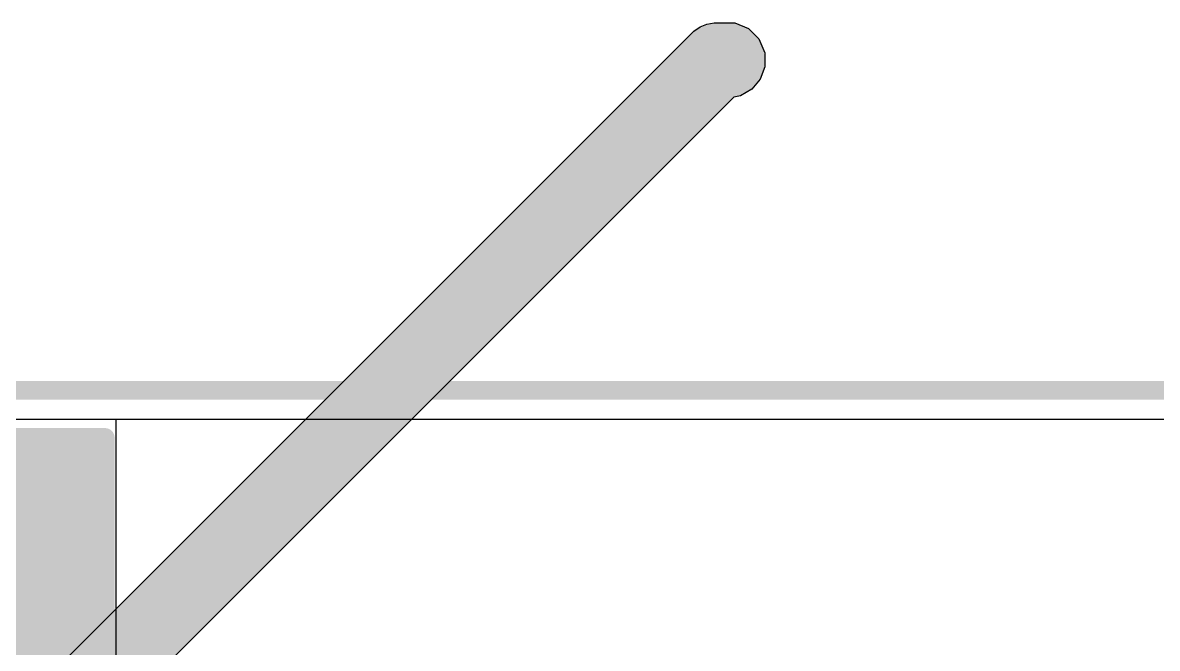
# Model space of a CAD drawing. Header units: inches. Extents: x -5 to 179, y -47 to 8.
# Drawn here: x 100.86 to 112.96, y -2.75 to 3.93 of the extents above; entities that cross this region are included whole.
import ezdxf

# ---------------------------------------------------------------- set-up
doc = ezdxf.new("R2010")
doc.units = ezdxf.units.IN
for name, color, linetype in [('Bottom 3D Body', 56, 'Continuous'), ('Bottom Courtyard', 56, 'Continuous'), ('Bottom Layer', 5, 'Continuous'), ('Bottom Solder', 6, 'Continuous'), ('Keep-Out Layer', 6, 'Continuous'), ('Mechanical 1', 6, 'Continuous'), ('Top Layer', 1, 'Continuous'), ('Top Solder', 216, 'Continuous')]:
    doc.layers.add(name, color=color, linetype=linetype)

# ---------------------------------------------------------------- blocks, each defined once
blk = doc.blocks.new('I___________________B_976')
at = {"layer": 'Bottom Layer'}
blk.add_hatch(color=5, dxfattribs=at).paths.add_polyline_path([(-13, 2.5), (13, 2.5), (13, -2.5), (-13, -2.5)])
at = {"layer": 'Bottom Solder'}
blk.add_hatch(color=6, dxfattribs=at).paths.add_polyline_path([(-13.05, 2.55), (13.05, 2.55), (13.05, -2.55), (-13.05, -2.55)])
at = {"layer": 'Bottom 3D Body'}
for points in [[(-13.081, 2.5, 0.2, 0.2, 0), (-13.081, -2.5, 0.2, 0.2, 0)], [(13.081, -2.5, 0.2, 0.2, 0), (-13.081, -2.5, 0.2, 0.2, 0)]]:
    blk.add_lwpolyline(points, format="xyseb", dxfattribs=at)
blk.add_lwpolyline([(-13.131, -2.5, 0.1, 0.1, 1), (-13.031, -2.5, 0.1, 0.1, 1)], format="xyseb", close=True, dxfattribs=at)
blk.add_lwpolyline([(-13.131, -2.5, 0.1, 0.1, 1), (-13.031, -2.5, 0.1, 0.1, 1)], format="xyseb", close=True, dxfattribs=at)
at = {"layer": 'Bottom Courtyard'}
for points in [[(-13.081, 2.5, 0.2, 0.2, 0), (-13.081, -2.5, 0.2, 0.2, 0)], [(13.081, -2.5, 0.2, 0.2, 0), (-13.081, -2.5, 0.2, 0.2, 0)]]:
    blk.add_lwpolyline(points, format="xyseb", dxfattribs=at)
blk.add_lwpolyline([(-13.131, -2.5, 0.1, 0.1, 1), (-13.031, -2.5, 0.1, 0.1, 1)], format="xyseb", close=True, dxfattribs=at)
blk.add_lwpolyline([(-13.131, -2.5, 0.1, 0.1, 1), (-13.031, -2.5, 0.1, 0.1, 1)], format="xyseb", close=True, dxfattribs=at)

msp = doc.modelspace()

# ---------------------------------------------------------------- linework, layer by layer
at = {"layer": 'Bottom Layer'}
for p, q in [((101.86, -5.7), (101.86, -0.303)), ((101.86, -0.303), (146.6, -0.303))]:
    msp.add_line(p, q, dxfattribs=at)
at = {"layer": 'Keep-Out Layer'}
msp.add_lwpolyline([(-0.001, 0.003, 0.2, 0.2, 0), (173.332, 0.003, 0.2, 0.2, 0)], format="xyseb", dxfattribs=at)
at = {"layer": 'Mechanical 1'}
for points in [[(96.825, -7.925, 0.8, 0.8, 0), (108.275, 3.525, 0.8, 0.8, 0)], [(108.275, 3.525, 0.8, 0.8, 0), (108.375, 3.525, 0.8, 0.8, 0)]]:
    msp.add_lwpolyline(points, format="xyseb", dxfattribs=at)
for points in [[(108.075, 3.525, 0.4, 0.4, 1), (108.475, 3.525, 0.4, 0.4, 1)], [(108.075, 3.525, 0.4, 0.4, 1), (108.475, 3.525, 0.4, 0.4, 1)], [(108.175, 3.525, 0.4, 0.4, 1), (108.575, 3.525, 0.4, 0.4, 1)]]:
    msp.add_lwpolyline(points, format="xyseb", close=True, dxfattribs=at)
at = {"layer": 'Top Layer'}
msp.add_line((0.304, -0.303), (173.026, -0.303), dxfattribs=at)
at = {"layer": 'Top Solder'}
for p, q in [((108.019, 3.836), (108.085, 3.88)), ((108.085, 3.88), (108.158, 3.91)), ((108.158, 3.91), (108.235, 3.925)), ((108.235, 3.925), (108.455, 3.925)), ((108.455, 3.925), (108.602, 3.864)), ((100.02, -4.164), (107.991, 3.808)), ((107.991, 3.808), (108.019, 3.836)), ((108.602, 3.864), (108.714, 3.752)), ((108.714, 3.752), (108.775, 3.605)), ((108.775, 3.605), (108.775, 3.525)), ((108.775, 3.525), (108.775, 3.525)), ((108.775, 3.525), (108.775, 3.455)), ((108.775, 3.455), (108.728, 3.323)), ((108.728, 3.323), (108.638, 3.215)), ((108.638, 3.215), (108.517, 3.144)), ((108.447, 3.131), (101.152, -4.164)), ((108.517, 3.144), (108.447, 3.131))]:
    msp.add_line(p, q, dxfattribs=at)

# ---------------------------------------------------------------- block references
at = {"rotation": 180}
msp.add_blockref('I___________________B_976', (88.66, -3), dxfattribs=at)

doc.saveas('drawing.dxf')
